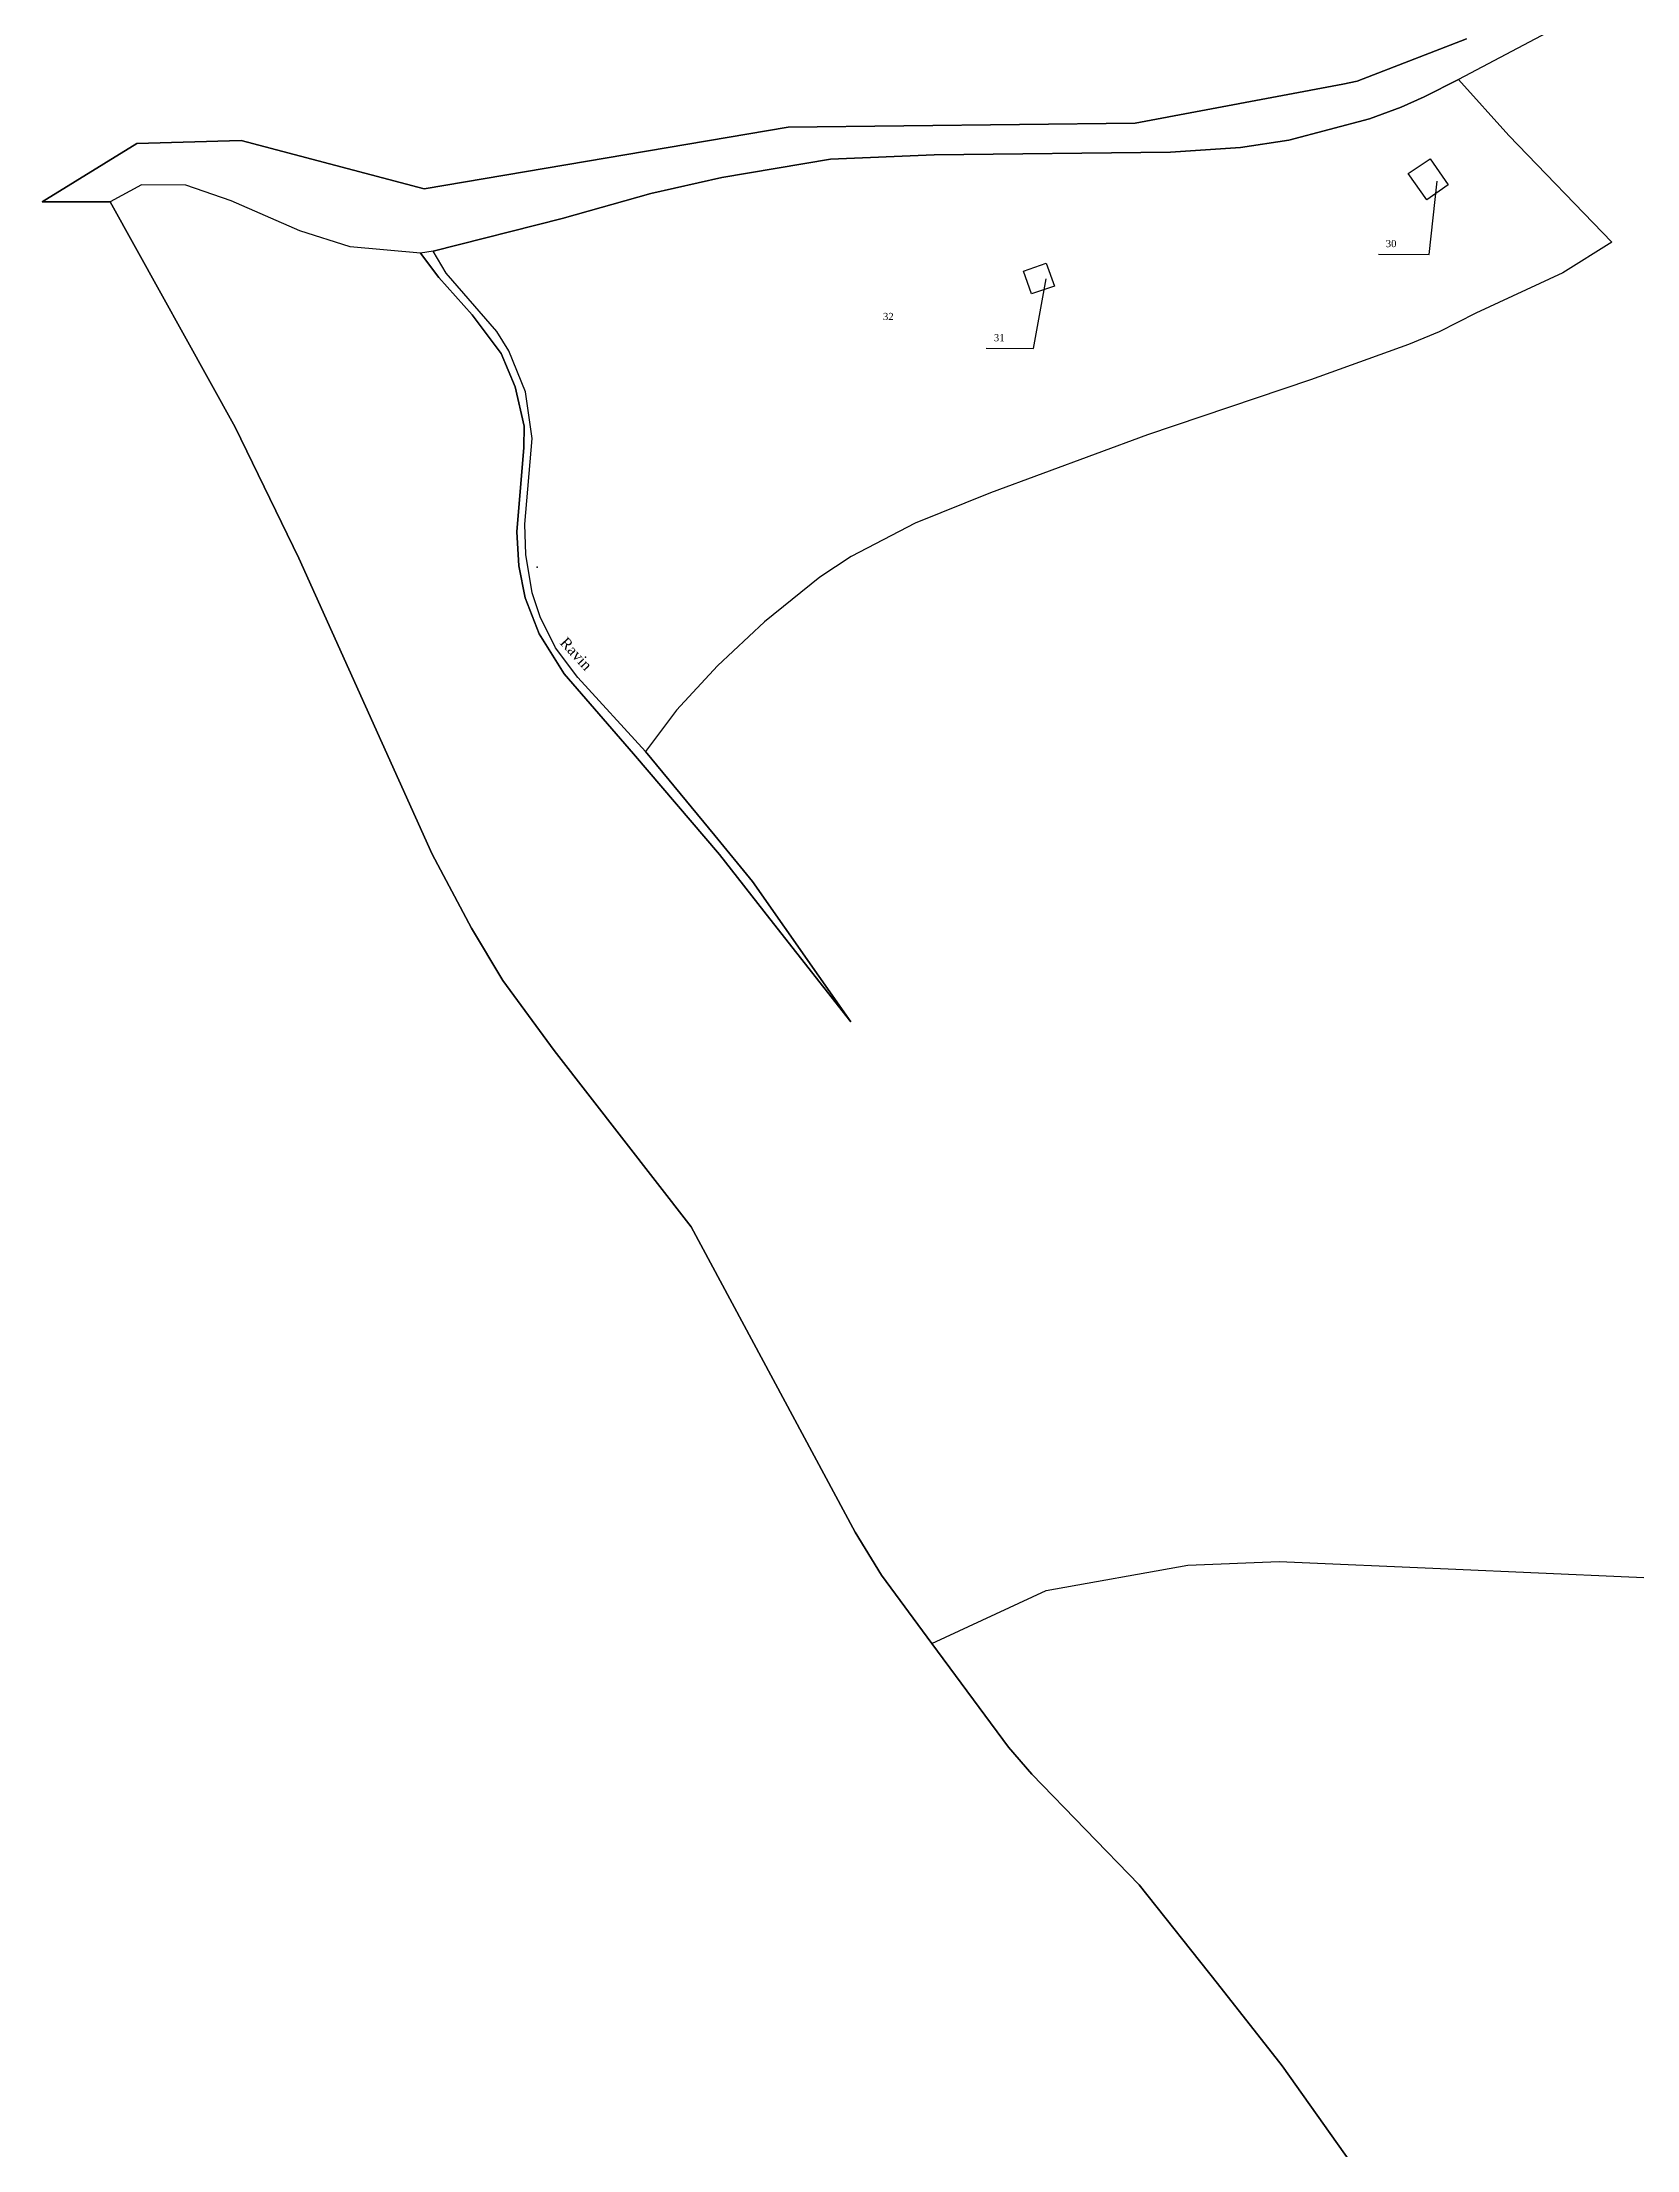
# Model space of a CAD drawing. Extents: x 1205702 to 1209329, y 6150197 to 6152796.
# Drawn here: x 1205702 to 1206151, y 6151192 to 6151786 of the extents above; entities that cross this region are included whole.
import ezdxf

# ---------------------------------------------------------------- set-up
doc = ezdxf.new("R2010")
doc.units = 0
doc.linetypes.add('CONTINU', pattern=[0])
doc.layers.get('0').update_dxf_attribs({"linetype": 'CONTINU'})
for name, color, linetype in [('1FLECHEFL', 7, 'CONTINU'), ('1LIEUDIT', 7, 'CONTINU'), ('1PARCELLE', 7, 'CONTINU'), ('1SECTION', 7, 'CONTINU'), ('1SUBDSECT', 7, 'CONTINU'), ('1TRONFLUV', 7, 'CONTINU'), ('1TROUPARCELLE', 7, 'CONTINU'), ('3BATIDUR', 7, 'CONTINU'), ('3FLECHEPAR', 7, 'CONTINU'), ('3PARCELLETEX', 7, 'CONTINU'), ('3TRONFLUVTEX', 7, 'CONTINU')]:
    doc.layers.add(name, color=color, linetype=linetype)
doc.styles.get("Standard").update_dxf_attribs({"font": 'Times New Roman'})

# ---------------------------------------------------------------- blocks, each defined once
blk = doc.blocks.new('FLECHRU1')
blk.add_point((0, 0))

msp = doc.modelspace()

# ---------------------------------------------------------------- linework, layer by layer
at = {"layer": '1LIEUDIT'}
msp.add_lwpolyline([(1206103.05, 6151786.85), (1206072.21, 6151774.98), (1206068.16, 6151774.09), (1206009.69, 6151763.09), (1205911.89, 6151762.02), (1205809.34, 6151744.64), (1205757.86, 6151758.29), (1205728.43, 6151757.37), (1205701.75, 6151740.97), (1205720.93, 6151740.95), (1205756.17, 6151677.51), (1205774.06, 6151640.69), (1205811.61, 6151557.34), (1205822.7, 6151536.49), (1205831.49, 6151521.71), (1205846, 6151502.01), (1205884.63, 6151452.42), (1205930.8, 6151366.44), (1205938.21, 6151354.28), (1205952.42, 6151335.01), (1205973.96, 6151305.91), (1205980.52, 6151298.3), (1206010.82, 6151267.1), (1206032.83, 6151239.34), (1206051.11, 6151216.17), (1206074.48, 6151183.22)], dxfattribs=at)
at = {"layer": '1PARCELLE'}
for points in [[(1206129.05, 6151790.35), (1206100.74, 6151775.46), (1206114.94, 6151759.66), (1206143.94, 6151729.67), (1206130.12, 6151720.95), (1206105.68, 6151709.61), (1206095.33, 6151704.35), (1206086.7, 6151700.77), (1206059.02, 6151690.86), (1206013.11, 6151675.4), (1205968.94, 6151659.08), (1205947.73, 6151650.54), (1205929.65, 6151641.12), (1205920.87, 6151635.32), (1205905.23, 6151622.68), (1205892.04, 6151610.33), (1205880.49, 6151597.86), (1205871.69, 6151586.24), (1205891.23, 6151562.59), (1205901.87, 6151549.57), (1205929.57, 6151510.11), (1205906.74, 6151539.12), (1205892.57, 6151557.23), (1205868.32, 6151585.57), (1205848.77, 6151608.12), (1205841.76, 6151619.39), (1205837.83, 6151629.5), (1205836.05, 6151638.54), (1205835.5, 6151648.03), (1205837.45, 6151671.83), (1205837.51, 6151677.81), (1205835.01, 6151688.87), (1205831.04, 6151698.24), (1205822.85, 6151709.14), (1205813.51, 6151719.68), (1205808.33, 6151726.52), (1205788.53, 6151728.3), (1205774.39, 6151732.82), (1205754.97, 6151741.22), (1205742.2, 6151745.69), (1205729.72, 6151745.73), (1205720.93, 6151740.95), (1205756.17, 6151677.51), (1205774.06, 6151640.69), (1205811.61, 6151557.34), (1205822.7, 6151536.49), (1205831.49, 6151521.71), (1205846, 6151502.01), (1205884.63, 6151452.42), (1205930.8, 6151366.44), (1205938.21, 6151354.28), (1205952.42, 6151335.01), (1205984.64, 6151349.96), (1206024.54, 6151357.07), (1206050.25, 6151358.15), (1206097.8, 6151356.08), (1206174.23, 6151352.67)], [(1206074.48, 6151183.22), (1206051.11, 6151216.17), (1206032.83, 6151239.34), (1206010.82, 6151267.1), (1205980.52, 6151298.3), (1205973.96, 6151305.91), (1205952.42, 6151335.01), (1205952.42, 6151335.01), (1205984.64, 6151349.96), (1206024.54, 6151357.07), (1206050.25, 6151358.15), (1206097.8, 6151356.08), (1206174.23, 6151352.67), (1206238.47, 6151349.95), (1206290.41, 6151354.88), (1206297.72, 6151356.43), (1206335.99, 6151371.44), (1206392.31, 6151397.47), (1206611.1, 6151500.3), (1206671.83, 6151528.27), (1206778.93, 6151578.52), (1206861.25, 6151566), (1207095.2, 6151530.05), (1207231.24, 6151508.95)]]:
    msp.add_lwpolyline(points, dxfattribs=at)
for points in [[(1205852.65, 6151607.07), (1205846.4, 6151615.44), (1205842.02, 6151624.15), (1205839.75, 6151630.89), (1205837.99, 6151641.72), (1205837.72, 6151650.18), (1205839.75, 6151674.39), (1205837.92, 6151687.47), (1205833.18, 6151698.99), (1205829.83, 6151704.44), (1205815.53, 6151720.88), (1205811.88, 6151727.13), (1205848.25, 6151736.29), (1205873.24, 6151743.36), (1205893.18, 6151747.84), (1205923.84, 6151752.96), (1205953.06, 6151754.26), (1206019.58, 6151754.94), (1206039.36, 6151756.3), (1206052.96, 6151758.39), (1206075.7, 6151764.35), (1206084.61, 6151767.67), (1206091.1, 6151770.59), (1206100.74, 6151775.46), (1206114.94, 6151759.66), (1206143.94, 6151729.67), (1206130.12, 6151720.95), (1206105.68, 6151709.61), (1206095.33, 6151704.35), (1206086.7, 6151700.77), (1206059.02, 6151690.86), (1206013.11, 6151675.4), (1205968.94, 6151659.08), (1205947.73, 6151650.54), (1205929.65, 6151641.12), (1205920.87, 6151635.32), (1205905.23, 6151622.68), (1205892.04, 6151610.33), (1205880.49, 6151597.86), (1205871.69, 6151586.24), (1205852.65, 6151607.07)], [(1206097.87, 6151745.76), (1206091.84, 6151741.55), (1206086.61, 6151748.94), (1206092.74, 6151753.07), (1206097.87, 6151745.76)], [(1205986.91, 6151717.27), (1205980.42, 6151715.1), (1205978.19, 6151721.5), (1205984.57, 6151723.68), (1205986.91, 6151717.27)]]:
    msp.add_lwpolyline(points, close=True, dxfattribs=at)
at = {"layer": '1SECTION'}
msp.add_lwpolyline([(1206074.48, 6151183.22), (1206051.11, 6151216.17), (1206032.83, 6151239.34), (1206010.82, 6151267.1), (1205980.52, 6151298.3), (1205973.96, 6151305.91), (1205952.42, 6151335.01), (1205938.21, 6151354.28), (1205930.8, 6151366.44), (1205884.63, 6151452.42), (1205846, 6151502.01), (1205831.49, 6151521.71), (1205822.7, 6151536.49), (1205811.61, 6151557.34), (1205774.06, 6151640.69), (1205756.17, 6151677.51), (1205720.93, 6151740.95), (1205701.75, 6151740.97), (1205728.43, 6151757.37), (1205757.86, 6151758.29), (1205809.34, 6151744.64), (1205911.89, 6151762.02), (1206009.69, 6151763.09), (1206068.16, 6151774.09), (1206072.21, 6151774.98), (1206103.05, 6151786.85)], dxfattribs=at)
at = {"layer": '1SUBDSECT'}
msp.add_lwpolyline([(1206074.48, 6151183.22), (1206051.11, 6151216.17), (1206032.83, 6151239.34), (1206010.82, 6151267.1), (1205980.52, 6151298.3), (1205973.96, 6151305.91), (1205952.42, 6151335.01), (1205938.21, 6151354.28), (1205930.8, 6151366.44), (1205884.63, 6151452.42), (1205846, 6151502.01), (1205831.49, 6151521.71), (1205822.7, 6151536.49), (1205811.61, 6151557.34), (1205774.06, 6151640.69), (1205756.17, 6151677.51), (1205720.93, 6151740.95), (1205701.75, 6151740.97), (1205728.43, 6151757.37), (1205757.86, 6151758.29), (1205809.34, 6151744.64), (1205911.89, 6151762.02), (1206009.69, 6151763.09), (1206068.16, 6151774.09), (1206072.21, 6151774.98), (1206103.05, 6151786.85)], dxfattribs=at)
at = {"layer": '1TRONFLUV'}
msp.add_lwpolyline([(1206129.05, 6151790.35), (1206100.74, 6151775.46), (1206091.1, 6151770.59), (1206084.61, 6151767.67), (1206075.7, 6151764.35), (1206052.96, 6151758.39), (1206039.36, 6151756.3), (1206019.58, 6151754.94), (1205953.06, 6151754.26), (1205923.84, 6151752.96), (1205893.18, 6151747.84), (1205873.24, 6151743.36), (1205848.25, 6151736.29), (1205811.88, 6151727.13), (1205808.33, 6151726.52), (1205788.53, 6151728.3), (1205774.39, 6151732.82), (1205754.97, 6151741.22), (1205742.2, 6151745.69), (1205729.72, 6151745.73), (1205720.93, 6151740.95), (1205701.75, 6151740.97), (1205728.43, 6151757.37), (1205757.86, 6151758.29), (1205809.34, 6151744.64), (1205911.89, 6151762.02), (1206009.69, 6151763.09), (1206068.16, 6151774.09), (1206072.21, 6151774.98), (1206103.05, 6151786.85)], dxfattribs=at)
msp.add_lwpolyline([(1205808.33, 6151726.52), (1205813.51, 6151719.68), (1205822.85, 6151709.14), (1205831.04, 6151698.24), (1205835.01, 6151688.87), (1205837.51, 6151677.81), (1205837.45, 6151671.83), (1205835.5, 6151648.03), (1205836.05, 6151638.54), (1205837.83, 6151629.5), (1205841.76, 6151619.39), (1205848.77, 6151608.12), (1205868.32, 6151585.57), (1205892.57, 6151557.23), (1205906.74, 6151539.12), (1205929.57, 6151510.11), (1205901.87, 6151549.57), (1205891.23, 6151562.59), (1205871.69, 6151586.24), (1205852.65, 6151607.07), (1205846.4, 6151615.44), (1205842.02, 6151624.15), (1205839.75, 6151630.89), (1205837.99, 6151641.72), (1205837.72, 6151650.18), (1205839.75, 6151674.39), (1205837.92, 6151687.47), (1205833.18, 6151698.99), (1205829.83, 6151704.44), (1205815.53, 6151720.88), (1205811.88, 6151727.13), (1205808.33, 6151726.52)], close=True, dxfattribs=at)
at = {"layer": '1TROUPARCELLE'}
for points in [[(1206086.61, 6151748.94), (1206092.74, 6151753.07), (1206097.87, 6151745.76), (1206091.84, 6151741.55), (1206086.61, 6151748.94)], [(1205978.19, 6151721.5), (1205984.57, 6151723.68), (1205986.91, 6151717.27), (1205980.42, 6151715.1), (1205978.19, 6151721.5)]]:
    msp.add_lwpolyline(points, close=True, dxfattribs=at)
at = {"layer": '3BATIDUR'}
for points in [[(1206091.84, 6151741.55), (1206086.61, 6151748.94), (1206092.74, 6151753.07), (1206097.87, 6151745.76), (1206091.84, 6151741.55)], [(1205980.42, 6151715.1), (1205978.19, 6151721.5), (1205984.57, 6151723.68), (1205986.91, 6151717.27), (1205980.42, 6151715.1)]]:
    msp.add_lwpolyline(points, close=True, dxfattribs=at)
at = {"layer": '3FLECHEPAR'}
for points in [[(1206078.22, 6151726.23), (1206092.51, 6151726.2), (1206094.72, 6151746.8)], [(1205967.73, 6151699.74), (1205981.05, 6151699.71), (1205984.61, 6151719.35)]]:
    msp.add_lwpolyline(points, dxfattribs=at)

# ---------------------------------------------------------------- block references
at = {"layer": '1FLECHEFL', "rotation": 84.5}
msp.add_blockref('FLECHRU1', (1205841.2, 6151638.12), dxfattribs=at)

# ---------------------------------------------------------------- texts
at = {"layer": '3PARCELLETEX'}
for s, p in [('30', (1206080.26, 6151728.23)), ('32', (1205938.61, 6151707.72)), ('31', (1205969.86, 6151701.74))]:
    msp.add_text(s, height=2, dxfattribs=at).set_placement(p)
at = {"layer": '3TRONFLUVTEX'}
msp.add_text('Ravin', height=3, rotation=312.7, dxfattribs=at).set_placement((1205847.41, 6151616.69))

doc.saveas('drawing.dxf')
